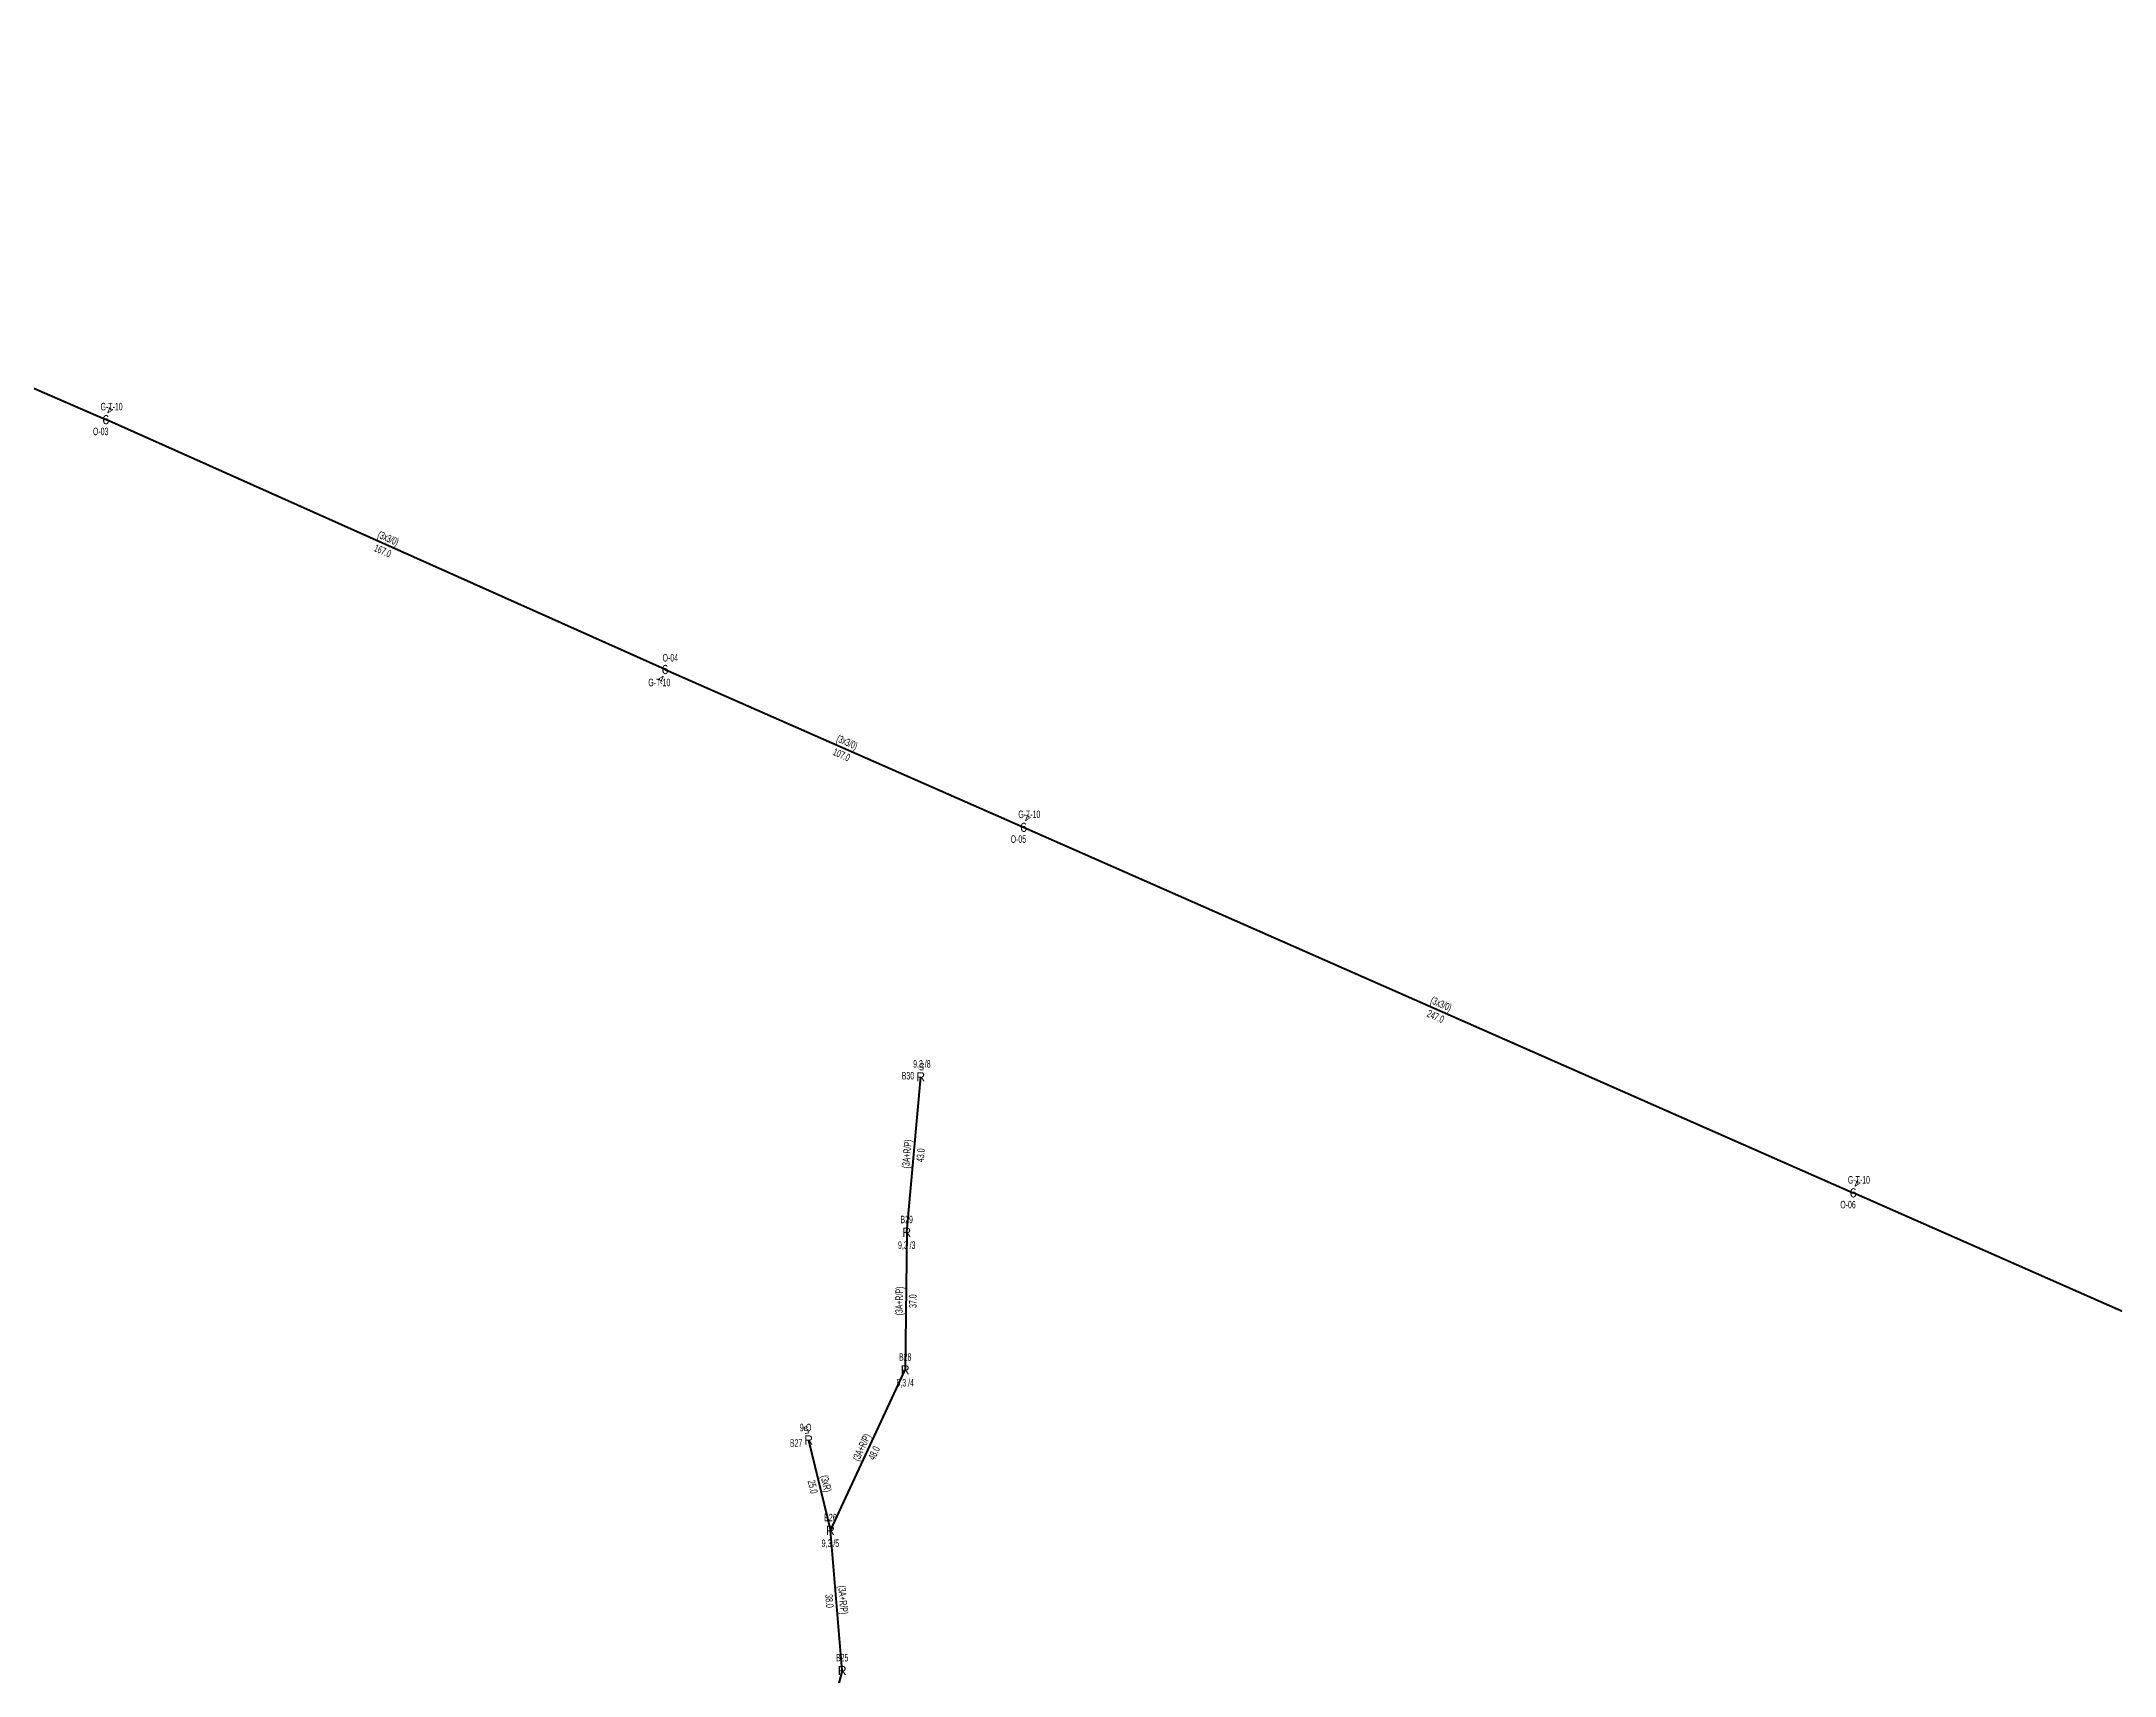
# Model space of a CAD drawing. Header units: millimetres. Extents: x 367507 to 373457, y 4068694 to 4074327.
# Drawn here: x 368631 to 369196, y 4072101 to 4072546 of the extents above; entities that cross this region are included whole.
import ezdxf
from ezdxf.enums import TextEntityAlignment as Align

# ---------------------------------------------------------------- set-up
doc = ezdxf.new("R2010")
doc.units = ezdxf.units.MM
for name, color, linetype, lineweight in [('DIREK_AG_MEVCUT', 120, 'Continuous', 25), ('DIREK_ENH_MEVCUT', 6, 'Continuous', 25), ('HAT_AG_HAVAI_MEVCUT', 126, 'Continuous', 50), ('HAT_OG_HAVAI_MEVCUT', 48, 'Continuous', 70)]:
    doc.layers.add(name, color=color, linetype=linetype, lineweight=lineweight)
doc.styles.add('Direk', font='B_CAD')
doc.styles.get("Standard").update_dxf_attribs({"font": 'Arial'})

msp = doc.modelspace()

# ---------------------------------------------------------------- linework, layer by layer
at = {"layer": 'HAT_AG_HAVAI_MEVCUT'}
for p, q in [((368866.79, 4072221.9), (368870.61, 4072264.26)), ((368866.79, 4072221.9), (368866.38, 4072184.41)), ((368845.98, 4072140.66), (368866.38, 4072184.41)), ((368840.04, 4072165.29), (368845.98, 4072140.66)), ((368849.19, 4072102.47), (368845.98, 4072140.66)), ((368849.19, 4072102.47), (368839.38, 4072065.09))]:
    msp.add_line(p, q, dxfattribs=at)
at = {"layer": 'HAT_OG_HAVAI_MEVCUT'}
for p, q in [((368411.18, 4072546.44), (368648.43, 4072443.38)), ((368800.91, 4072375.29), (368648.43, 4072443.38)), ((368800.91, 4072375.29), (368898.66, 4072332.27)), ((368898.66, 4072332.27), (369124.85, 4072232.65)), ((369348.35, 4072134.17), (369124.85, 4072232.65))]:
    msp.add_line(p, q, dxfattribs=at)

# ---------------------------------------------------------------- texts
at = {"layer": 'DIREK_AG_MEVCUT', "linetype": 'ByBlock', "width": 0.53}
for s, p in [('9,3 /8', (368870.929196, 4072267.799567)), ('B30', (368867.124145, 4072264.574352)), ('B29', (368866.79, 4072225.4)), ('9,3 /3', (368866.79, 4072218.4)), ('B28', (368866.38, 4072187.91)), ('9,3 /4', (368866.38, 4072180.91)), ('B27', (368836.637549, 4072164.469433)), ('9-O', (368839.217568, 4072168.700187)), ('B26', (368845.98, 4072144.16)), ('9,3 /5', (368845.98, 4072137.16)), ('B25', (368849.19, 4072105.97))]:
    msp.add_text(s, height=2.05, dxfattribs=at).set_placement(p, align=Align.MIDDLE_CENTER)
at = {"layer": 'DIREK_AG_MEVCUT', "color": 32, "style": 'Direk'}
for rotation, p in [(534.847039, (368870.861482, 4072267.048684)), (553.559064, (368839.383547, 4072168.011961))]:
    msp.add_text('5', height=2, rotation=rotation, dxfattribs=at).set_placement(p, align=Align.MIDDLE_CENTER)
at = {"layer": 'DIREK_AG_MEVCUT', "linetype": 'ByBlock', "style": 'Direk'}
for p in [(368870.61, 4072264.26), (368866.79, 4072221.9), (368866.38, 4072184.41), (368840.04, 4072165.29), (368845.98, 4072140.66), (368849.19, 4072102.47)]:
    msp.add_text('R', height=2.5, dxfattribs=at).set_placement(p, align=Align.MIDDLE_CENTER)
at = {"layer": 'DIREK_ENH_MEVCUT', "linetype": 'ByBlock', "width": 0.53}
for s, p in [('G-T-10', (368649.99174, 4072446.925713)), ('O-03', (368647.019184, 4072440.176939)), ('O-04', (368802.328486, 4072378.489671)), ('G-T-10', (368799.338944, 4072371.746178)), ('G-T-10', (368900.221107, 4072335.81584)), ('O-05', (368897.249706, 4072329.066709)), ('G-T-10', (369126.41196, 4072236.195668)), ('O-06', (369123.439003, 4072229.447019))]:
    msp.add_text(s, height=2.05, dxfattribs=at).set_placement(p, align=Align.MIDDLE_CENTER)
at = {"layer": 'DIREK_ENH_MEVCUT', "color": 32, "linetype": 'ByBlock', "style": 'Direk'}
for rotation, p in [(156.228495, (368649.558653, 4072445.942449)), (336.091214, (368799.775211, 4072372.730263)), (156.237823, (368899.788235, 4072334.832632)), (156.225247, (369125.978798, 4072235.212385))]:
    msp.add_text('4', height=2, rotation=rotation, dxfattribs=at).set_placement(p, align=Align.MIDDLE_CENTER)
at = {"layer": 'DIREK_ENH_MEVCUT', "linetype": 'ByBlock', "style": 'Direk'}
for p in [(368648.43, 4072443.38), (368800.91, 4072375.29), (368898.66, 4072332.27), (369124.85, 4072232.65)]:
    msp.add_text('6', height=2.5, dxfattribs=at).set_placement(p, align=Align.MIDDLE_CENTER)
at = {"layer": 'HAT_AG_HAVAI_MEVCUT', "lineweight": 30, "width": 0.53}
for s, rotation, p in [('(3A+R/P)', 84.847039, (368867.853435, 4072243.156343, 184435.305)), ('(3A+R/P)', 449.373424, (368865.735051, 4072203.164295, 184433.19)), ('(3A+R/P)', 65.001033, (368855.409632, 4072162.894212, 184433.19)), ('(3xR)', 283.559064, (368843.836309, 4072153.17428, 184422.99)), ('(3A+R/P)', 274.804612, (368848.432013, 4072121.636194, 184422.99))]:
    msp.add_text(s, height=2.05, rotation=rotation, dxfattribs=at).set_placement(p, align=Align.CENTER)
for s, rotation, p in [('43.0', 84.847039, (368869.546565, 4072243.003657, 184435.305)), ('37.0', 449.373424, (368867.434949, 4072203.145705, 184433.19)), ('48.0', 65.001033, (368856.950368, 4072162.175788, 184433.19)), ('25.0', 283.559064, (368842.183691, 4072152.77572, 184422.99)), ('38.0', 274.804612, (368846.737987, 4072121.493806, 184422.99))]:
    msp.add_text(s, height=2.05, rotation=rotation, dxfattribs=at).set_placement(p, align=Align.TOP_CENTER)
at = {"layer": 'HAT_OG_HAVAI_MEVCUT', "lineweight": 30, "width": 0.53}
for rotation, p in [(335.936832, (368725.016582, 4072410.111132, 184324.215)), (336.245595, (368850.127395, 4072354.557988, 184449.33)), (336.230051, (369012.097606, 4072283.237896, 184562.425))]:
    msp.add_text('(3x3/0)', height=2.05, rotation=rotation, dxfattribs=at).set_placement(p, align=Align.CENTER)
for s, rotation, p in [('167.0', 335.936832, (368724.323418, 4072408.558868, 184324.215)), ('107.0', 336.245595, (368849.442605, 4072353.002012, 184449.33)), ('247.0', 336.230051, (369011.412394, 4072281.682104, 184562.425))]:
    msp.add_text(s, height=2.05, rotation=rotation, dxfattribs=at).set_placement(p, align=Align.TOP_CENTER)

doc.saveas('drawing.dxf')
